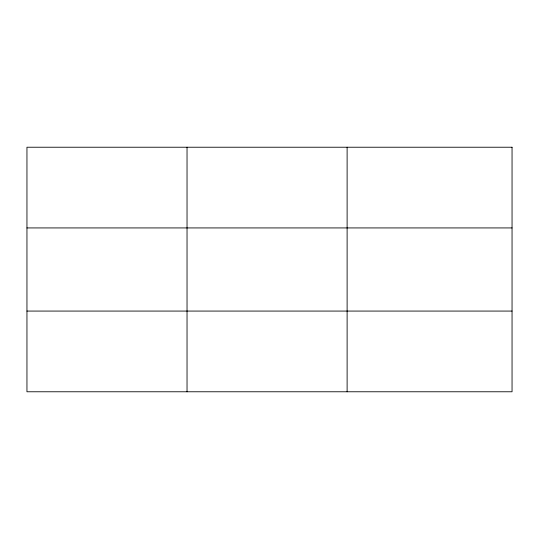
<?xml version="1.0" encoding="UTF-8"?>
<svg xmlns="http://www.w3.org/2000/svg" width="539" height="539" viewBox="0 0 539 539"><rect width="100%" height="100%" fill="white"/><g stroke="black" fill="none" stroke-linecap="round" stroke-linejoin="round"><path stroke-width="0.81" d="M187.033 391.772L187.033 147.228M347.116 391.772L347.116 147.228M26.95 227.93L512.05 227.93M26.95 311.07L512.05 311.07M512.05 147.228L512.05 391.772L26.95 391.772L26.95 147.228L512.05 147.228"/></g></svg>
